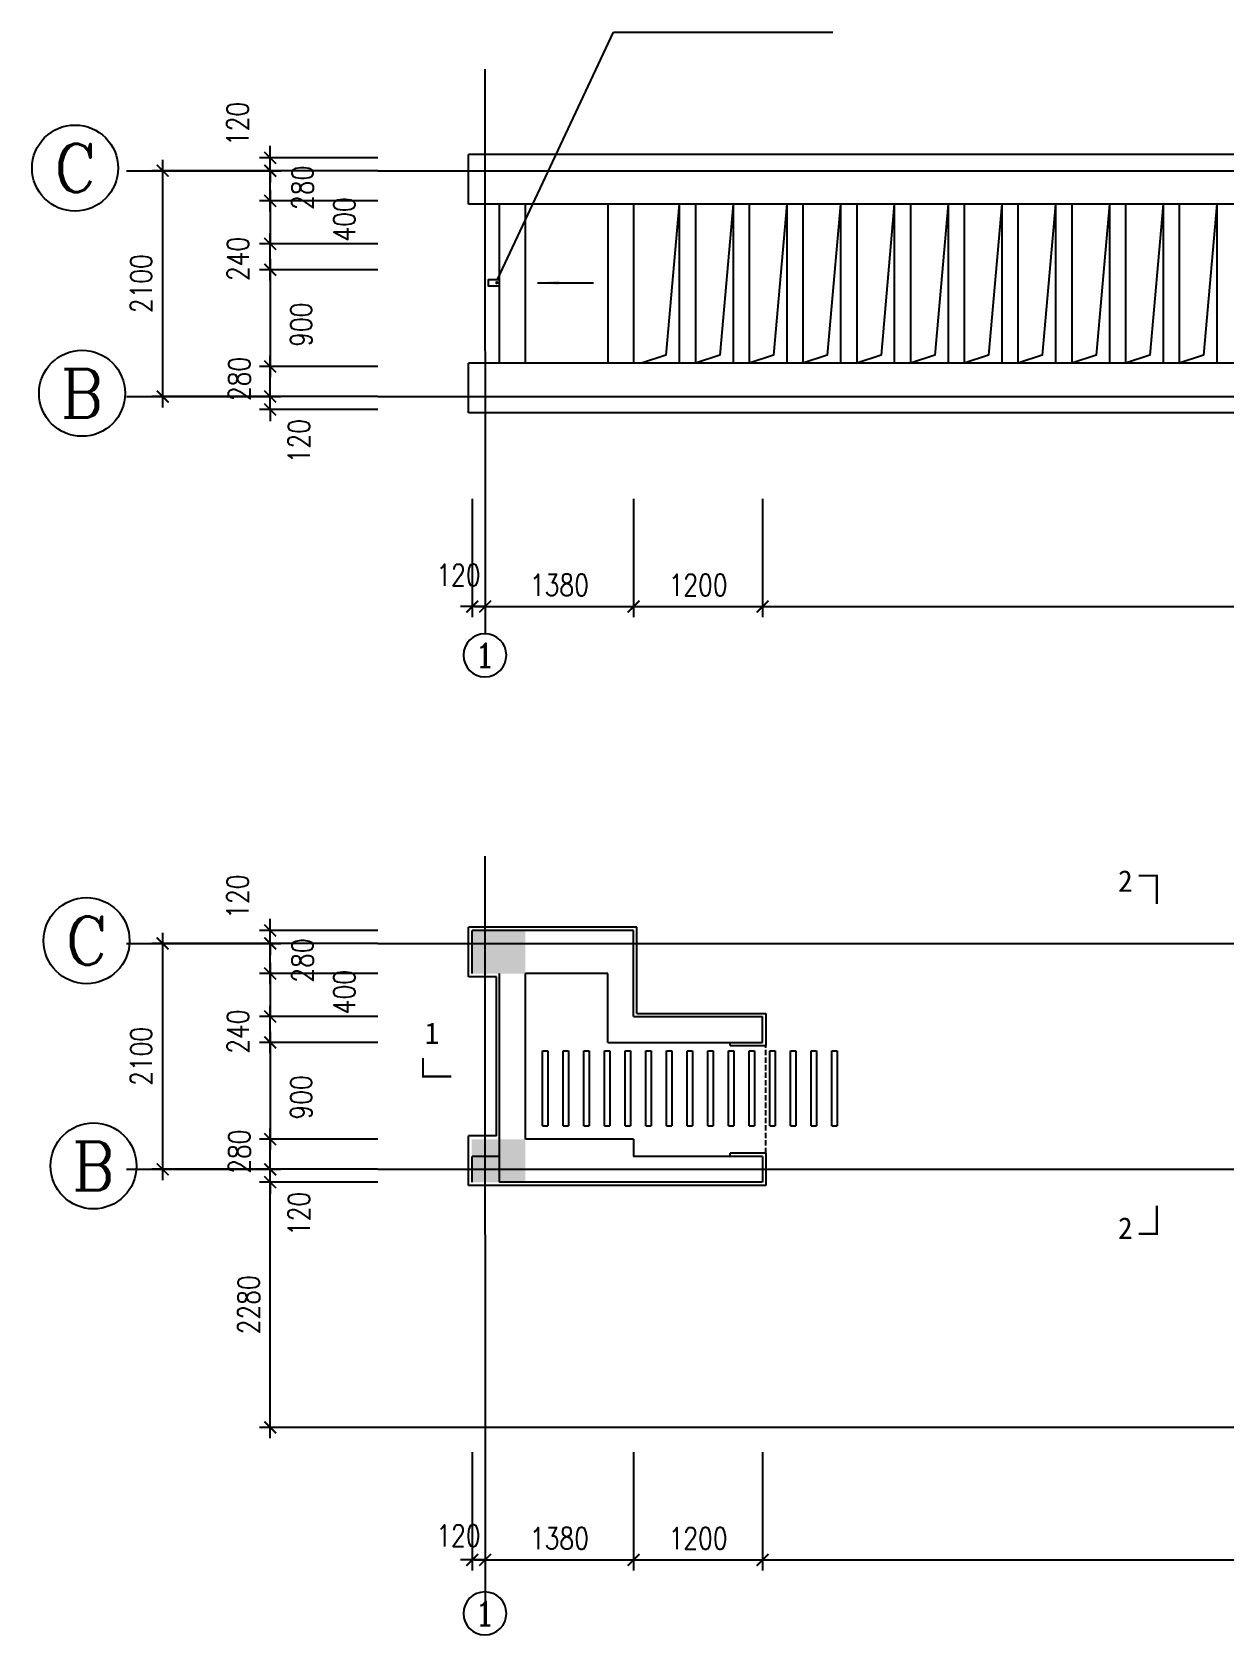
# Model space of a CAD drawing. Extents: x 156584 to 263272, y 27267 to 65241.
# Drawn here: x 222930 to 234024, y 27301 to 42204 of the extents above; entities that cross this region are included whole.
import ezdxf
from ezdxf.enums import TextEntityAlignment as Align

# ---------------------------------------------------------------- set-up
doc = ezdxf.new("R2010")
doc.units = 0
doc.header["$LTSCALE"] = 100
doc.header["$MEASUREMENT"] = 0
doc.header["$PDMODE"] = 34
doc.linetypes.add('DASH', pattern=[0.35, 0.25, -0.1])
doc.layers.get('0').update_dxf_attribs({"color": 1, "linetype": 'CONTINUOUS'})
doc.layers.get('DEFPOINTS').update_dxf_attribs({"linetype": 'CONTINUOUS'})
for name, color, linetype in [('A', 43, 'CONTINUOUS'), ('AXIS', 3, 'CONTINUOUS'), ('AXIS_TEXT', 7, 'CONTINUOUS'), ('DOTE', 252, 'CONTINUOUS'), ('FENSHUA', 253, 'CONTINUOUS'), ('PUB_DIM', 9, 'CONTINUOUS'), ('PUB_HATCH', 8, 'CONTINUOUS'), ('STAIR', 51, 'CONTINUOUS'), ('WALL', 255, 'CONTINUOUS'), ('WINDOW', 142, 'CONTINUOUS'), ('柱', 7, 'CONTINUOUS')]:
    doc.layers.add(name, color=color, linetype=linetype)
doc.styles.add('COMPLEX', font='COMPLEX')
doc.styles.add('DIM_FONT', font='SIMPLEX', dxfattribs={"width": 0.8})
doc.styles.add('HEI', font='simhei.ttf', dxfattribs={"width": 0.8})
doc.dimstyles.new('3', dxfattribs={"dimscale": 0, "dimtxt": 125, "dimasz": 110, "dimexe": 100, "dimexo": 0, "dimgap": 100, "dimtad": 1, "dimdec": 0, "dimlfac": -1, "dimtxsty": 'DIM_FONT', "dimblk": '_DIMX', "dimblk1": 'ARCHTICK', "dimblk2": 'ARCHTICK', "dimsah": 1, "dimcen": 0.09, "dimdle": 100, "dimclrd": 256, "dimclre": 256, "dimclrt": 256, "dimazin": 3, "dimtfac": 5, "dimtdec": 0, "dimtix": 1, "dimtmove": 0, "dimatfit": 3, "dimtolj": 1, "dimtzin": 0})

# ---------------------------------------------------------------- blocks, each defined once
blk = doc.blocks.new('_ARCHTICK')
at = {"color": 0, "linetype": 'BYBLOCK', "const_width": 0.15}
blk.add_lwpolyline([(-0.5, -0.5), (0.5, 0.5)], dxfattribs=at)
blk = doc.blocks.new('*D81')
at = {"linetype": 'BYBLOCK'}
for p, q in [((10725, 187283), (10725, 189583)), ((11725, 189483), (10625, 189483)), ((11725, 187383), (10625, 187383))]:
    blk.add_line(p, q, dxfattribs=at)
at = {"layer": 'DEFPOINTS', "color": 0, "linetype": 'BYBLOCK'}
for p in [(10725, 189483), (11725, 189483), (11725, 187383)]:
    blk.add_point(p, dxfattribs=at)
at = {"linetype": 'BYBLOCK', "xscale": 110, "yscale": 110, "zscale": 110}
for p, rotation in [((10725, 189483), 90.00009340632776), ((10725, 187383), 270.0000934063278)]:
    blk.add_blockref('_ARCHTICK', p, dxfattribs=dict(at, rotation=rotation))
at = {"linetype": 'BYBLOCK', "insert": (10525, 188433), "char_height": 200, "attachment_point": 5, "rotation": 90.0001, "style": 'DIM_FONT'}
blk.add_mtext('\\A1;2100', dxfattribs=at)
blk = doc.blocks.new('_DIMX')
blk.add_line((-150, 0), (150, 0))
at = {"const_width": 50}
blk.add_lwpolyline([(-70, -70), (70, 70)], dxfattribs=at)
blk = doc.blocks.new('*D82')
at = {"linetype": 'BYBLOCK'}
for p, q in [((15548, 185374), (15548, 184273)), ((16928, 185374), (16928, 184273)), ((15448, 184373), (17028, 184373))]:
    blk.add_line(p, q, dxfattribs=at)
at = {"layer": 'DEFPOINTS', "color": 0, "linetype": 'BYBLOCK'}
for p in [(15548, 185374), (16928, 185374), (16928, 184373)]:
    blk.add_point(p, dxfattribs=at)
at = {"linetype": 'BYBLOCK', "xscale": 110, "yscale": 110, "zscale": 110, "rotation": 180}
blk.add_blockref('_ARCHTICK', (15548, 184373), dxfattribs=at)
at = {"linetype": 'BYBLOCK', "xscale": 110, "yscale": 110, "zscale": 110}
blk.add_blockref('_ARCHTICK', (16928, 184373), dxfattribs=at)
at = {"linetype": 'BYBLOCK', "insert": (16238, 184573), "char_height": 200, "attachment_point": 5, "style": 'DIM_FONT'}
blk.add_mtext('\\A1;1380', dxfattribs=at)
blk = doc.blocks.new('*D83')
at = {"linetype": 'BYBLOCK'}
for p, q in [((16928, 185374), (16928, 184273)), ((18128, 185374), (18128, 184273)), ((16828, 184373), (18228, 184373))]:
    blk.add_line(p, q, dxfattribs=at)
at = {"layer": 'DEFPOINTS', "color": 0, "linetype": 'BYBLOCK'}
for p in [(16928, 185374), (18128, 185374), (18128, 184373)]:
    blk.add_point(p, dxfattribs=at)
at = {"linetype": 'BYBLOCK', "xscale": 110, "yscale": 110, "zscale": 110, "rotation": 180}
blk.add_blockref('_ARCHTICK', (16928, 184373), dxfattribs=at)
at = {"linetype": 'BYBLOCK', "xscale": 110, "yscale": 110, "zscale": 110}
blk.add_blockref('_ARCHTICK', (18128, 184373), dxfattribs=at)
at = {"linetype": 'BYBLOCK', "insert": (17528, 184573), "char_height": 200, "attachment_point": 5, "style": 'DIM_FONT'}
blk.add_mtext('\\A1;1200', dxfattribs=at)
blk = doc.blocks.new('*D84')
at = {"linetype": 'BYBLOCK'}
for p, q in [((18128, 185374), (18128, 184273)), ((27428, 185374), (27428, 184273)), ((18028, 184373), (27528, 184373))]:
    blk.add_line(p, q, dxfattribs=at)
at = {"layer": 'DEFPOINTS', "color": 0, "linetype": 'BYBLOCK'}
for p in [(18128, 185374), (27428, 185374), (27428, 184373)]:
    blk.add_point(p, dxfattribs=at)
at = {"linetype": 'BYBLOCK', "xscale": 110, "yscale": 110, "zscale": 110, "rotation": 180}
blk.add_blockref('_ARCHTICK', (18128, 184373), dxfattribs=at)
at = {"linetype": 'BYBLOCK', "xscale": 110, "yscale": 110, "zscale": 110}
blk.add_blockref('_ARCHTICK', (27428, 184373), dxfattribs=at)
at = {"linetype": 'BYBLOCK', "insert": (22778, 184573), "char_height": 200, "attachment_point": 5, "style": 'DIM_FONT'}
blk.add_mtext('\\A1;9300', dxfattribs=at)
blk = doc.blocks.new('*D86')
at = {"linetype": 'BYBLOCK'}
for p, q in [((11725, 184883), (11725, 187363)), ((12725, 187263), (11625, 187263)), ((12725, 184983), (11625, 184983))]:
    blk.add_line(p, q, dxfattribs=at)
at = {"layer": 'DEFPOINTS', "color": 0, "linetype": 'BYBLOCK'}
for p in [(11725, 187263), (12725, 187263), (12725, 184983)]:
    blk.add_point(p, dxfattribs=at)
at = {"linetype": 'BYBLOCK', "xscale": 110, "yscale": 110, "zscale": 110}
for p, rotation in [((11725, 187263), 90), ((11725, 184983), 270)]:
    blk.add_blockref('_ARCHTICK', p, dxfattribs=dict(at, rotation=rotation))
at = {"linetype": 'BYBLOCK', "insert": (11525, 186123), "char_height": 200, "attachment_point": 5, "rotation": 90, "style": 'DIM_FONT'}
blk.add_mtext('\\A1;2280', dxfattribs=at)
blk = doc.blocks.new('*D87')
at = {"linetype": 'BYBLOCK'}
for p, q in [((11725, 187383), (11725, 187493)), ((12725, 187383), (11625, 187383)), ((11725, 187263), (11725, 187383)), ((11725, 187263), (11725, 187383)), ((12725, 187263), (11625, 187263)), ((11725, 187263), (11725, 187153))]:
    blk.add_line(p, q, dxfattribs=at)
at = {"layer": 'DEFPOINTS', "color": 0, "linetype": 'BYBLOCK'}
for p in [(11725, 187383), (12725, 187383), (12725, 187263)]:
    blk.add_point(p, dxfattribs=at)
at = {"linetype": 'BYBLOCK', "xscale": 110, "yscale": 110, "zscale": 110}
for p, rotation in [((11725, 187383), 270), ((11725, 187263), 90)]:
    blk.add_blockref('_ARCHTICK', p, dxfattribs=dict(at, rotation=rotation))
at = {"linetype": 'BYBLOCK', "insert": (11993, 186968), "char_height": 200, "attachment_point": 5, "rotation": 90, "style": 'DIM_FONT'}
blk.add_mtext('\\A1;120', dxfattribs=at)
blk = doc.blocks.new('*D88')
at = {"linetype": 'BYBLOCK'}
for p, q in [((12725, 187663), (11625, 187663)), ((11725, 187283), (11725, 187763)), ((12725, 187383), (11625, 187383))]:
    blk.add_line(p, q, dxfattribs=at)
at = {"layer": 'DEFPOINTS', "color": 0, "linetype": 'BYBLOCK'}
for p in [(11725, 187663), (12725, 187663), (12725, 187383)]:
    blk.add_point(p, dxfattribs=at)
at = {"linetype": 'BYBLOCK', "xscale": 110, "yscale": 110, "zscale": 110}
for p, rotation in [((11725, 187663), 90), ((11725, 187383), 270)]:
    blk.add_blockref('_ARCHTICK', p, dxfattribs=dict(at, rotation=rotation))
at = {"linetype": 'BYBLOCK', "insert": (11438, 187547), "char_height": 200, "attachment_point": 5, "rotation": 90, "style": 'DIM_FONT'}
blk.add_mtext('\\A1;280', dxfattribs=at)
blk = doc.blocks.new('*D89')
at = {"linetype": 'BYBLOCK'}
for p, q in [((11725, 188463), (11725, 188903)), ((12725, 188803), (11625, 188803)), ((12725, 188563), (11625, 188563))]:
    blk.add_line(p, q, dxfattribs=at)
at = {"layer": 'DEFPOINTS', "color": 0, "linetype": 'BYBLOCK'}
for p in [(11725, 188803), (12725, 188803), (12725, 188563)]:
    blk.add_point(p, dxfattribs=at)
at = {"linetype": 'BYBLOCK', "xscale": 110, "yscale": 110, "zscale": 110}
for p, rotation in [((11725, 188803), 90), ((11725, 188563), 270)]:
    blk.add_blockref('_ARCHTICK', p, dxfattribs=dict(at, rotation=rotation))
at = {"linetype": 'BYBLOCK', "insert": (11425, 188663), "char_height": 200, "attachment_point": 5, "rotation": 90, "style": 'DIM_FONT'}
blk.add_mtext('\\A1;240', dxfattribs=at)
blk = doc.blocks.new('*D90')
at = {"linetype": 'BYBLOCK'}
for p, q in [((11725, 189303), (11725, 188803)), ((12725, 189203), (11625, 189203)), ((12725, 188803), (11625, 188803))]:
    blk.add_line(p, q, dxfattribs=at)
at = {"layer": 'DEFPOINTS', "color": 0, "linetype": 'BYBLOCK'}
for p in [(12725, 189203), (11725, 188803), (12725, 188803)]:
    blk.add_point(p, dxfattribs=at)
at = {"linetype": 'BYBLOCK', "xscale": 110, "yscale": 110, "zscale": 110}
for p, rotation in [((11725, 189203), 90), ((11725, 188803), 270)]:
    blk.add_blockref('_ARCHTICK', p, dxfattribs=dict(at, rotation=rotation))
at = {"linetype": 'BYBLOCK', "insert": (12414, 189030), "char_height": 200, "attachment_point": 5, "rotation": 90, "style": 'DIM_FONT'}
blk.add_mtext('\\A1;400', dxfattribs=at)
blk = doc.blocks.new('*D91')
at = {"linetype": 'BYBLOCK'}
for p, q in [((12725, 188563), (11625, 188563)), ((11725, 188663), (11725, 187563)), ((12725, 187663), (11625, 187663))]:
    blk.add_line(p, q, dxfattribs=at)
at = {"layer": 'DEFPOINTS', "color": 0, "linetype": 'BYBLOCK'}
for p in [(12725, 188563), (11725, 187663), (12725, 187663)]:
    blk.add_point(p, dxfattribs=at)
at = {"linetype": 'BYBLOCK', "xscale": 110, "yscale": 110, "zscale": 110}
for p, rotation in [((11725, 188563), 90), ((11725, 187663), 270)]:
    blk.add_blockref('_ARCHTICK', p, dxfattribs=dict(at, rotation=rotation))
at = {"linetype": 'BYBLOCK', "insert": (12013, 188051), "char_height": 200, "attachment_point": 5, "rotation": 90, "style": 'DIM_FONT'}
blk.add_mtext('\\A1;900', dxfattribs=at)
blk = doc.blocks.new('*D92')
at = {"linetype": 'BYBLOCK'}
for p, q in [((12725, 189483), (11625, 189483)), ((11725, 189103), (11725, 189483)), ((12725, 189203), (11625, 189203))]:
    blk.add_line(p, q, dxfattribs=at)
at = {"layer": 'DEFPOINTS', "color": 0, "linetype": 'BYBLOCK'}
for p in [(11725, 189483), (12725, 189483), (12725, 189203)]:
    blk.add_point(p, dxfattribs=at)
at = {"linetype": 'BYBLOCK', "xscale": 110, "yscale": 110, "zscale": 110}
for p, rotation in [((11725, 189483), 90), ((11725, 189203), 270)]:
    blk.add_blockref('_ARCHTICK', p, dxfattribs=dict(at, rotation=rotation))
at = {"linetype": 'BYBLOCK', "insert": (12025, 189324), "char_height": 200, "attachment_point": 5, "rotation": 90, "style": 'DIM_FONT'}
blk.add_mtext('\\A1;280', dxfattribs=at)
blk = doc.blocks.new('*D93')
at = {"linetype": 'BYBLOCK'}
for p, q in [((12725, 189603), (11625, 189603)), ((11725, 189603), (11725, 189713)), ((11725, 189483), (11725, 189603)), ((11725, 189483), (11725, 189603)), ((12725, 189483), (11625, 189483)), ((11725, 189483), (11725, 189373))]:
    blk.add_line(p, q, dxfattribs=at)
at = {"layer": 'DEFPOINTS', "color": 0, "linetype": 'BYBLOCK'}
for p in [(11725, 189603), (12725, 189603), (12725, 189483)]:
    blk.add_point(p, dxfattribs=at)
at = {"linetype": 'BYBLOCK', "xscale": 110, "yscale": 110, "zscale": 110}
for p, rotation in [((11725, 189603), 270), ((11725, 189483), 90)]:
    blk.add_blockref('_ARCHTICK', p, dxfattribs=dict(at, rotation=rotation))
at = {"linetype": 'BYBLOCK', "insert": (11422, 189918), "char_height": 200, "attachment_point": 5, "rotation": 90, "style": 'DIM_FONT'}
blk.add_mtext('\\A1;120', dxfattribs=at)
blk = doc.blocks.new('*D94')
at = {"linetype": 'BYBLOCK'}
for p, q in [((15428, 185374), (15428, 184273)), ((15548, 185374), (15548, 184273)), ((15428, 184373), (15318, 184373)), ((15548, 184373), (15428, 184373)), ((15548, 184373), (15428, 184373)), ((15548, 184373), (15658, 184373))]:
    blk.add_line(p, q, dxfattribs=at)
at = {"layer": 'DEFPOINTS', "color": 0, "linetype": 'BYBLOCK'}
for p in [(15428, 185374), (15548, 185374), (15428, 184373)]:
    blk.add_point(p, dxfattribs=at)
at = {"linetype": 'BYBLOCK', "xscale": 110, "yscale": 110, "zscale": 110}
for p, rotation in [((15428, 184373), 6.545946916573724e-07), ((15548, 184373), 180.0000006545947)]:
    blk.add_blockref('_ARCHTICK', p, dxfattribs=dict(at, rotation=rotation))
at = {"linetype": 'BYBLOCK', "insert": (15299, 184598), "char_height": 200, "attachment_point": 5, "rotation": 0, "style": 'DIM_FONT'}
blk.add_mtext('\\A1;120', dxfattribs=at)
blk = doc.blocks.new('*D108')
at = {"linetype": 'BYBLOCK'}
for p, q in [((10725, 195089), (10725, 197389)), ((11725, 197289), (10625, 197289)), ((11725, 195189), (10625, 195189))]:
    blk.add_line(p, q, dxfattribs=at)
at = {"layer": 'DEFPOINTS', "color": 0, "linetype": 'BYBLOCK'}
for p in [(10725, 197289), (11725, 197289), (11725, 195189)]:
    blk.add_point(p, dxfattribs=at)
at = {"linetype": 'BYBLOCK', "xscale": 110, "yscale": 110, "zscale": 110}
for p, rotation in [((10725, 197289), 90.00009340632776), ((10725, 195189), 270.0000934063278)]:
    blk.add_blockref('_ARCHTICK', p, dxfattribs=dict(at, rotation=rotation))
at = {"linetype": 'BYBLOCK', "insert": (10525, 196239), "char_height": 200, "attachment_point": 5, "rotation": 90.0001, "style": 'DIM_FONT'}
blk.add_mtext('\\A1;2100', dxfattribs=at)
blk = doc.blocks.new('*D109')
at = {"linetype": 'BYBLOCK'}
for p, q in [((15548, 194238), (15548, 193137)), ((16928, 194238), (16928, 193137)), ((15448, 193237), (17028, 193237))]:
    blk.add_line(p, q, dxfattribs=at)
at = {"layer": 'DEFPOINTS', "color": 0, "linetype": 'BYBLOCK'}
for p in [(15548, 194238), (16928, 194238), (16928, 193237)]:
    blk.add_point(p, dxfattribs=at)
at = {"linetype": 'BYBLOCK', "xscale": 110, "yscale": 110, "zscale": 110, "rotation": 180}
blk.add_blockref('_ARCHTICK', (15548, 193237), dxfattribs=at)
at = {"linetype": 'BYBLOCK', "xscale": 110, "yscale": 110, "zscale": 110}
blk.add_blockref('_ARCHTICK', (16928, 193237), dxfattribs=at)
at = {"linetype": 'BYBLOCK', "insert": (16238, 193437), "char_height": 200, "attachment_point": 5, "style": 'DIM_FONT'}
blk.add_mtext('\\A1;1380', dxfattribs=at)
blk = doc.blocks.new('*D110')
at = {"linetype": 'BYBLOCK'}
for p, q in [((16928, 194238), (16928, 193137)), ((18128, 194238), (18128, 193137)), ((16828, 193237), (18228, 193237))]:
    blk.add_line(p, q, dxfattribs=at)
at = {"layer": 'DEFPOINTS', "color": 0, "linetype": 'BYBLOCK'}
for p in [(16928, 194238), (18128, 194238), (18128, 193237)]:
    blk.add_point(p, dxfattribs=at)
at = {"linetype": 'BYBLOCK', "xscale": 110, "yscale": 110, "zscale": 110, "rotation": 180}
blk.add_blockref('_ARCHTICK', (16928, 193237), dxfattribs=at)
at = {"linetype": 'BYBLOCK', "xscale": 110, "yscale": 110, "zscale": 110}
blk.add_blockref('_ARCHTICK', (18128, 193237), dxfattribs=at)
at = {"linetype": 'BYBLOCK', "insert": (17528, 193437), "char_height": 200, "attachment_point": 5, "style": 'DIM_FONT'}
blk.add_mtext('\\A1;1200', dxfattribs=at)
blk = doc.blocks.new('*D111')
at = {"linetype": 'BYBLOCK'}
for p, q in [((18128, 194238), (18128, 193137)), ((27428, 194238), (27428, 193137)), ((18028, 193237), (27528, 193237))]:
    blk.add_line(p, q, dxfattribs=at)
at = {"layer": 'DEFPOINTS', "color": 0, "linetype": 'BYBLOCK'}
for p in [(18128, 194238), (27428, 194238), (27428, 193237)]:
    blk.add_point(p, dxfattribs=at)
at = {"linetype": 'BYBLOCK', "xscale": 110, "yscale": 110, "zscale": 110, "rotation": 180}
blk.add_blockref('_ARCHTICK', (18128, 193237), dxfattribs=at)
at = {"linetype": 'BYBLOCK', "xscale": 110, "yscale": 110, "zscale": 110}
blk.add_blockref('_ARCHTICK', (27428, 193237), dxfattribs=at)
at = {"linetype": 'BYBLOCK', "insert": (22778, 193437), "char_height": 200, "attachment_point": 5, "style": 'DIM_FONT'}
blk.add_mtext('\\A1;9300', dxfattribs=at)
blk = doc.blocks.new('*D113')
at = {"linetype": 'BYBLOCK'}
for p, q in [((11725, 195189), (11725, 195299)), ((12725, 195189), (11625, 195189)), ((11725, 195069), (11725, 195189)), ((11725, 195069), (11725, 195189)), ((12725, 195069), (11625, 195069)), ((11725, 195069), (11725, 194959))]:
    blk.add_line(p, q, dxfattribs=at)
at = {"layer": 'DEFPOINTS', "color": 0, "linetype": 'BYBLOCK'}
for p in [(11725, 195189), (12725, 195189), (12725, 195069)]:
    blk.add_point(p, dxfattribs=at)
at = {"linetype": 'BYBLOCK', "xscale": 110, "yscale": 110, "zscale": 110}
for p, rotation in [((11725, 195189), 270), ((11725, 195069), 90)]:
    blk.add_blockref('_ARCHTICK', p, dxfattribs=dict(at, rotation=rotation))
at = {"linetype": 'BYBLOCK', "insert": (11993, 194774), "char_height": 200, "attachment_point": 5, "rotation": 90, "style": 'DIM_FONT'}
blk.add_mtext('\\A1;120', dxfattribs=at)
blk = doc.blocks.new('*D114')
at = {"linetype": 'BYBLOCK'}
for p, q in [((11725, 195089), (11725, 195569)), ((12725, 195469), (11625, 195469)), ((12725, 195189), (11625, 195189))]:
    blk.add_line(p, q, dxfattribs=at)
at = {"layer": 'DEFPOINTS', "color": 0, "linetype": 'BYBLOCK'}
for p in [(11725, 195469), (12725, 195469), (12725, 195189)]:
    blk.add_point(p, dxfattribs=at)
at = {"linetype": 'BYBLOCK', "xscale": 110, "yscale": 110, "zscale": 110}
for p, rotation in [((11725, 195469), 90), ((11725, 195189), 270)]:
    blk.add_blockref('_ARCHTICK', p, dxfattribs=dict(at, rotation=rotation))
at = {"linetype": 'BYBLOCK', "insert": (11438, 195353), "char_height": 200, "attachment_point": 5, "rotation": 90, "style": 'DIM_FONT'}
blk.add_mtext('\\A1;280', dxfattribs=at)
blk = doc.blocks.new('*D115')
at = {"linetype": 'BYBLOCK'}
for p, q in [((12725, 196609), (11625, 196609)), ((11725, 196269), (11725, 196709)), ((12725, 196369), (11625, 196369))]:
    blk.add_line(p, q, dxfattribs=at)
at = {"layer": 'DEFPOINTS', "color": 0, "linetype": 'BYBLOCK'}
for p in [(11725, 196609), (12725, 196609), (12725, 196369)]:
    blk.add_point(p, dxfattribs=at)
at = {"linetype": 'BYBLOCK', "xscale": 110, "yscale": 110, "zscale": 110}
for p, rotation in [((11725, 196609), 90), ((11725, 196369), 270)]:
    blk.add_blockref('_ARCHTICK', p, dxfattribs=dict(at, rotation=rotation))
at = {"linetype": 'BYBLOCK', "insert": (11425, 196469), "char_height": 200, "attachment_point": 5, "rotation": 90, "style": 'DIM_FONT'}
blk.add_mtext('\\A1;240', dxfattribs=at)
blk = doc.blocks.new('*D116')
at = {"linetype": 'BYBLOCK'}
for p, q in [((11725, 197109), (11725, 196609)), ((12725, 197009), (11625, 197009)), ((12725, 196609), (11625, 196609))]:
    blk.add_line(p, q, dxfattribs=at)
at = {"layer": 'DEFPOINTS', "color": 0, "linetype": 'BYBLOCK'}
for p in [(12725, 197009), (11725, 196609), (12725, 196609)]:
    blk.add_point(p, dxfattribs=at)
at = {"linetype": 'BYBLOCK', "xscale": 110, "yscale": 110, "zscale": 110}
for p, rotation in [((11725, 197009), 90), ((11725, 196609), 270)]:
    blk.add_blockref('_ARCHTICK', p, dxfattribs=dict(at, rotation=rotation))
at = {"linetype": 'BYBLOCK', "insert": (12414, 196836), "char_height": 200, "attachment_point": 5, "rotation": 90, "style": 'DIM_FONT'}
blk.add_mtext('\\A1;400', dxfattribs=at)
blk = doc.blocks.new('*D117')
at = {"linetype": 'BYBLOCK'}
for p, q in [((11725, 196469), (11725, 195369)), ((12725, 196369), (11625, 196369)), ((12725, 195469), (11625, 195469))]:
    blk.add_line(p, q, dxfattribs=at)
at = {"layer": 'DEFPOINTS', "color": 0, "linetype": 'BYBLOCK'}
for p in [(12725, 196369), (11725, 195469), (12725, 195469)]:
    blk.add_point(p, dxfattribs=at)
at = {"linetype": 'BYBLOCK', "xscale": 110, "yscale": 110, "zscale": 110}
for p, rotation in [((11725, 196369), 90), ((11725, 195469), 270)]:
    blk.add_blockref('_ARCHTICK', p, dxfattribs=dict(at, rotation=rotation))
at = {"linetype": 'BYBLOCK', "insert": (12013, 195857), "char_height": 200, "attachment_point": 5, "rotation": 90, "style": 'DIM_FONT'}
blk.add_mtext('\\A1;900', dxfattribs=at)
blk = doc.blocks.new('*D118')
at = {"linetype": 'BYBLOCK'}
for p, q in [((12725, 197289), (11625, 197289)), ((11725, 196909), (11725, 197289)), ((12725, 197009), (11625, 197009))]:
    blk.add_line(p, q, dxfattribs=at)
at = {"layer": 'DEFPOINTS', "color": 0, "linetype": 'BYBLOCK'}
for p in [(11725, 197289), (12725, 197289), (12725, 197009)]:
    blk.add_point(p, dxfattribs=at)
at = {"linetype": 'BYBLOCK', "xscale": 110, "yscale": 110, "zscale": 110}
for p, rotation in [((11725, 197289), 90), ((11725, 197009), 270)]:
    blk.add_blockref('_ARCHTICK', p, dxfattribs=dict(at, rotation=rotation))
at = {"linetype": 'BYBLOCK', "insert": (12025, 197130), "char_height": 200, "attachment_point": 5, "rotation": 90, "style": 'DIM_FONT'}
blk.add_mtext('\\A1;280', dxfattribs=at)
blk = doc.blocks.new('*D119')
at = {"linetype": 'BYBLOCK'}
for p, q in [((11725, 197409), (11725, 197519)), ((12725, 197409), (11625, 197409)), ((11725, 197289), (11725, 197409)), ((11725, 197289), (11725, 197409)), ((12725, 197289), (11625, 197289)), ((11725, 197289), (11725, 197179))]:
    blk.add_line(p, q, dxfattribs=at)
at = {"layer": 'DEFPOINTS', "color": 0, "linetype": 'BYBLOCK'}
for p in [(11725, 197409), (12725, 197409), (12725, 197289)]:
    blk.add_point(p, dxfattribs=at)
at = {"linetype": 'BYBLOCK', "xscale": 110, "yscale": 110, "zscale": 110}
for p, rotation in [((11725, 197409), 270), ((11725, 197289), 90)]:
    blk.add_blockref('_ARCHTICK', p, dxfattribs=dict(at, rotation=rotation))
at = {"linetype": 'BYBLOCK', "insert": (11422, 197724), "char_height": 200, "attachment_point": 5, "rotation": 90, "style": 'DIM_FONT'}
blk.add_mtext('\\A1;120', dxfattribs=at)
blk = doc.blocks.new('*D120')
at = {"linetype": 'BYBLOCK'}
for p, q in [((15428, 194238), (15428, 193137)), ((15548, 194238), (15548, 193137)), ((15428, 193237), (15318, 193237)), ((15548, 193237), (15428, 193237)), ((15548, 193237), (15428, 193237)), ((15548, 193237), (15658, 193237))]:
    blk.add_line(p, q, dxfattribs=at)
at = {"layer": 'DEFPOINTS', "color": 0, "linetype": 'BYBLOCK'}
for p in [(15428, 194238), (15548, 194238), (15428, 193237)]:
    blk.add_point(p, dxfattribs=at)
at = {"linetype": 'BYBLOCK', "xscale": 110, "yscale": 110, "zscale": 110}
for p, rotation in [((15428, 193237), 6.545946916573724e-07), ((15548, 193237), 180.0000006545947)]:
    blk.add_blockref('_ARCHTICK', p, dxfattribs=dict(at, rotation=rotation))
at = {"linetype": 'BYBLOCK', "insert": (15299, 193530), "char_height": 200, "attachment_point": 5, "rotation": 0, "style": 'DIM_FONT'}
blk.add_mtext('\\A1;120', dxfattribs=at)
blk = doc.blocks.new('_ARROW')
blk.add_solid([(0, 0), (-1, 0.1), (-1, -0.1)])
blk = doc.blocks.new('_YZH')
at = {"const_width": 0.5}
blk.add_lwpolyline([(-0.25, 0, 1), (0.25, 0, 1)], format="xyb", close=True, dxfattribs=at)
blk = doc.blocks.new('_AXISO')
blk.add_circle((0, 0), 0.5)
at = {"layer": 'AXIS_TEXT', "style": 'COMPLEX', "width": 1.041667}
blk.add_attdef('A', text='', height=0.56, dxfattribs=at).set_placement((-0.25, -0.28), (0.25, -0.28), align=Align.FIT)

msp = doc.modelspace()

# ---------------------------------------------------------------- linework, layer by layer
at = {"layer": 'DOTE'}
for p, q in [((227147.2, 36616.2), (227143.8, 41858.3)), ((226144.2, 40915), (243123.9, 40914.5)), ((226144.2, 38815), (243123.9, 38814.5)), ((227147.2, 27502.6), (227143.8, 34540.9)), ((226144.2, 33730.7), (243123.9, 33730.3)), ((226144.2, 31630.7), (243123.9, 31630.3)), ((243123.9, 29230.3), (226144.2, 29230.7))]:
    msp.add_line(p, q, dxfattribs=at)
at = {"layer": 'FENSHUA'}
for p, q in [((240894, 41064.4), (226988.3, 41064.5)), ((226988.3, 40604.5), (226988.3, 41064.5)), ((240894, 40604.4), (226988.3, 40604.5)), ((227278.3, 39124.5), (227278.3, 40604.5)), ((228283.8, 40604.5), (228283.8, 39124.5)), ((228523.8, 40604.5), (228523.8, 39124.5)), ((228948.8, 40604.4), (228948.8, 39124.5)), ((229098.8, 40604.4), (229098.8, 39124.5)), ((229448.8, 40604.4), (229448.8, 39124.5)), ((229598.8, 40604.4), (229598.8, 39124.5)), ((229948.8, 40604.4), (229948.8, 39124.5)), ((230098.8, 40604.4), (230098.8, 39124.5)), ((230448.8, 40604.4), (230448.8, 39124.5)), ((230598.8, 40604.4), (230598.8, 39124.5)), ((230948.8, 40604.4), (230948.8, 39124.5)), ((231098.8, 40604.4), (231098.8, 39124.5)), ((231448.8, 40604.4), (231448.8, 39124.5)), ((231598.8, 40604.4), (231598.8, 39124.5)), ((231948.8, 40604.4), (231948.8, 39124.5)), ((232098.8, 40604.4), (232098.8, 39124.5)), ((232448.8, 40604.4), (232448.8, 39124.5)), ((232598.8, 40604.4), (232598.8, 39124.5)), ((232948.8, 40604.4), (232948.8, 39124.5)), ((233098.8, 40604.4), (233098.8, 39124.5)), ((233448.8, 40604.4), (233448.8, 39124.5)), ((233598.8, 40604.4), (233598.8, 39124.5)), ((233948.8, 40604.4), (233948.8, 39124.5)), ((226988.3, 38664.5), (226988.3, 39124.5)), ((228554.3, 33880.3), (226988.3, 33880.3)), ((226988.3, 33420.3), (226988.3, 33880.3)), ((228554.3, 33080.3), (228554.3, 33880.3)), ((227248.3, 33420.3), (226988.3, 33420.3)), ((227248.3, 31940.3), (227248.3, 33420.3)), ((228554.3, 33080.3), (229753.8, 33080.3)), ((229753.8, 33080.3), (229753.8, 32780.3)), ((229423.8, 32780.3), (229423.8, 32810.3)), ((229423.8, 32780.3), (229753.8, 32780.3)), ((227248.3, 31940.3), (226988.3, 31940.3)), ((226988.3, 31480.3), (226988.3, 31940.3)), ((229753.8, 31780.3), (229423.8, 31780.3)), ((229423.8, 31750.3), (229423.8, 31780.3)), ((229753.8, 31780.3), (229753.8, 31480.3)), ((229753.8, 31480.3), (226988.3, 31480.3))]:
    msp.add_line(p, q, dxfattribs=at)
at = {"layer": 'FENSHUA', "linetype": 'DASH', "ltscale": 2}
msp.add_line((229753.8, 31780.3), (229753.8, 32780.3), dxfattribs=at)
at = {"layer": 'PUB_DIM'}
for p, q in [((227259.4, 39902.8), (228338.3, 42204.4)), ((228338.3, 42204.4), (230377.5, 42204.4)), ((223808.6, 40914.5), (225244.3, 40914.5)), ((227518.3, 39124.5), (227518.3, 40604.5)), ((240894, 39124.5), (226988.3, 39124.5)), ((223808.6, 38814.5), (225244.3, 38814.5)), ((240894, 38664.5), (226988.3, 38664.5)), ((223808.9, 33730.3), (225244.5, 33730.3)), ((223808.9, 31630.3), (225244.5, 31630.3))]:
    msp.add_line(p, q, dxfattribs=at)
msp.add_lwpolyline([(227632, 39873.2), (228151.4, 39873.2)], dxfattribs=at)
at = {"layer": 'PUB_HATCH'}
for points in [[(228948.8, 40604.4), (228825.3, 39201.4), (228598.8, 39124.5)], [(229448.8, 40604.4), (229325.3, 39201.4), (229098.8, 39124.5)], [(229948.8, 40604.4), (229825.3, 39201.4), (229598.8, 39124.5)], [(230448.8, 40604.4), (230325.3, 39201.4), (230098.8, 39124.5)], [(230948.8, 40604.4), (230825.3, 39201.4), (230598.8, 39124.5)], [(231448.8, 40604.4), (231325.3, 39201.4), (231098.8, 39124.5)], [(231948.8, 40604.4), (231825.3, 39201.4), (231598.8, 39124.5)], [(232448.8, 40604.4), (232325.3, 39201.4), (232098.8, 39124.5)], [(232948.8, 40604.4), (232825.3, 39201.4), (232598.8, 39124.5)], [(233448.8, 40604.4), (233325.3, 39201.4), (233098.8, 39124.5)], [(233948.8, 40604.4), (233825.3, 39201.4), (233598.8, 39124.5)]]:
    msp.add_lwpolyline(points, dxfattribs=at)
at = {"layer": 'PUB_HATCH', "const_width": 20}
for points in [[(233220.5, 34359.8), (233390.7, 34359.8), (233390.7, 34097)], [(226566.1, 32664.1), (226566.1, 32493.9), (226828.9, 32493.9)], [(233220.5, 31030.5), (233390.7, 31030.5), (233390.7, 31293.3)]]:
    msp.add_lwpolyline(points, dxfattribs=at)
at = {"layer": 'STAIR'}
for p, q in [((227677.2, 32033.3), (227677.2, 32733.3)), ((227677.2, 32733.3), (227727.2, 32733.3)), ((227727.2, 32733.3), (227727.2, 32033.3)), ((227869.4, 32033.3), (227869.4, 32733.3)), ((227869.4, 32733.3), (227919.4, 32733.3)), ((227919.4, 32733.3), (227919.4, 32033.3)), ((228061.7, 32033.3), (228061.7, 32733.3)), ((228061.7, 32733.3), (228111.7, 32733.3)), ((228111.7, 32733.3), (228111.7, 32033.3)), ((228254, 32033.3), (228254, 32733.3)), ((228254, 32733.3), (228304, 32733.3)), ((228304, 32733.3), (228304, 32033.3)), ((228446.2, 32033.3), (228446.2, 32733.3)), ((228446.2, 32733.3), (228496.2, 32733.3)), ((228496.2, 32733.3), (228496.2, 32033.3)), ((228638.5, 32033.3), (228638.5, 32733.3)), ((228638.5, 32733.3), (228688.5, 32733.3)), ((228688.5, 32733.3), (228688.5, 32033.3)), ((228830.7, 32033.3), (228830.7, 32733.3)), ((228830.7, 32733.3), (228880.7, 32733.3)), ((228880.7, 32733.3), (228880.7, 32033.3)), ((229023, 32033.3), (229023, 32733.3)), ((229023, 32733.3), (229073, 32733.3)), ((229073, 32733.3), (229073, 32033.3)), ((229215.3, 32033.3), (229215.3, 32733.3)), ((229215.3, 32733.3), (229265.3, 32733.3)), ((229265.3, 32733.3), (229265.3, 32033.3)), ((229407.5, 32033.3), (229407.5, 32733.3)), ((229407.5, 32733.3), (229457.5, 32733.3)), ((229457.5, 32733.3), (229457.5, 32033.3)), ((229599.8, 32033.3), (229599.8, 32733.3)), ((229599.8, 32733.3), (229649.8, 32733.3)), ((229649.8, 32733.3), (229649.8, 32033.3)), ((229792, 32033.3), (229792, 32733.3)), ((229792, 32733.3), (229842, 32733.3)), ((229842, 32733.3), (229842, 32033.3)), ((229984.3, 32033.3), (229984.3, 32733.3)), ((229984.3, 32733.3), (230034.3, 32733.3)), ((230034.3, 32733.3), (230034.3, 32033.3)), ((230176.6, 32033.3), (230176.6, 32733.3)), ((230176.6, 32733.3), (230226.6, 32733.3)), ((230226.6, 32733.3), (230226.6, 32033.3)), ((230368.8, 32033.3), (230368.8, 32733.3)), ((230368.8, 32733.3), (230418.8, 32733.3)), ((230418.8, 32733.3), (230418.8, 32033.3)), ((227677.2, 32033.3), (227727.2, 32033.3)), ((227869.4, 32033.3), (227919.4, 32033.3)), ((228061.7, 32033.3), (228111.7, 32033.3)), ((228254, 32033.3), (228304, 32033.3)), ((228446.2, 32033.3), (228496.2, 32033.3)), ((228638.5, 32033.3), (228688.5, 32033.3)), ((228830.7, 32033.3), (228880.7, 32033.3)), ((229023, 32033.3), (229073, 32033.3)), ((229215.3, 32033.3), (229265.3, 32033.3)), ((229407.5, 32033.3), (229457.5, 32033.3)), ((229599.8, 32033.3), (229649.8, 32033.3)), ((229792, 32033.3), (229842, 32033.3)), ((229984.3, 32033.3), (230034.3, 32033.3)), ((230176.6, 32033.3), (230226.6, 32033.3)), ((230368.8, 32033.3), (230418.8, 32033.3))]:
    msp.add_line(p, q, dxfattribs=at)
at = {"layer": 'WALL'}
for p, q in [((228524.3, 33850.3), (227024.3, 33850.3)), ((227024.3, 33450.3), (227024.3, 33850.3)), ((228524.3, 33050.3), (228524.3, 33850.3)), ((227278.3, 31510.3), (227278.3, 33450.3)), ((228284.3, 33450.3), (227518.3, 33450.3)), ((227518.3, 31910.3), (227518.3, 33450.3)), ((228284.3, 32810.3), (228284.3, 33450.3)), ((228524.3, 33050.3), (229723.8, 33050.3)), ((229723.8, 32810.3), (229723.8, 33050.3)), ((228284.3, 32810.3), (229723.8, 32810.3)), ((228524.3, 31910.3), (227518.3, 31910.3)), ((228524.3, 31910.3), (228524.3, 31750.3)), ((227024.3, 31510.3), (227024.3, 31750.3)), ((227278.3, 31750.3), (227024.3, 31750.3)), ((229723.8, 31750.3), (228524.3, 31750.3)), ((229723.8, 31750.3), (229723.8, 31510.3)), ((229723.8, 31510.3), (227278.3, 31510.3))]:
    msp.add_line(p, q, dxfattribs=at)
at = {"layer": 'WINDOW'}
msp.add_lwpolyline([(227278.3, 39899.9), (227170.9, 39899.9), (227170.9, 39845.6), (227278.3, 39845.6)], dxfattribs=at)
at = {"layer": '柱'}
for points in [[(227518.3, 33450.3), (227018.3, 33450.3), (227518.3, 33850.3), (227018.3, 33850.3)], [(227518.3, 31510.3), (227018.3, 31510.3), (227518.3, 31910.3), (227018.3, 31910.3)]]:
    msp.add_solid(points, dxfattribs=at)

# ---------------------------------------------------------------- block references
at = {"layer": 'AXIS'}
ref = msp.add_blockref('_AXISO', (227140.9, 36409.7), dxfattribs=dict(at, xscale=-400, yscale=400, zscale=400))
ref.add_attrib('A', '1', dxfattribs={"layer": 'AXIS_TEXT', "height": 224, "style": 'COMPLEX', "width": 2.083333}).set_placement((227040.9, 36297.7), (227240.9, 36297.7), align=Align.FIT)
ref = msp.add_blockref('_AXISO', (227140.9, 27501), dxfattribs=dict(at, xscale=-400, yscale=400, zscale=400))
ref.add_attrib('A', '1', dxfattribs={"layer": 'AXIS_TEXT', "height": 224, "style": 'COMPLEX', "width": 2.083333}).set_placement((227040.9, 27389), (227240.9, 27389), align=Align.FIT)
at = {"layer": 'PUB_DIM'}
ref = msp.add_blockref('_AXISO', (223329.7, 40939.7), dxfattribs=dict(at, xscale=800, yscale=800, zscale=800, rotation=180))
ref.add_attrib('A', 'C', dxfattribs={"layer": 'AXIS_TEXT', "height": 448, "style": 'COMPLEX', "width": 1.25}).set_placement((223129.7, 40715.7), (223529.7, 40715.7), align=Align.FIT)
at = {"layer": 'PUB_DIM', "rotation": 180}
for name, p, xscale, yscale, zscale in [('_YZH', (227251.9, 39873.8), -30, 30, 30), ('_ARROW', (227632, 39873.2), 200, 200, 200)]:
    msp.add_blockref(name, p, dxfattribs=dict(at, xscale=xscale, yscale=yscale, zscale=zscale))
at = {"layer": 'PUB_DIM'}
ref = msp.add_blockref('_AXISO', (223394.6, 38845.5), dxfattribs=dict(at, xscale=800, yscale=800, zscale=800, rotation=180))
ref.add_attrib('A', 'B', dxfattribs={"layer": 'AXIS_TEXT', "height": 448, "style": 'COMPLEX', "width": 1.102941}).set_placement((223194.6, 38621.5), (223594.6, 38621.5), align=Align.FIT)
ref = msp.add_blockref('_AXISO', (223436.5, 33756.2), dxfattribs=dict(at, xscale=800, yscale=800, zscale=800, rotation=180))
ref.add_attrib('A', 'C', dxfattribs={"layer": 'AXIS_TEXT', "height": 448, "style": 'COMPLEX', "width": 1.25}).set_placement((223236.5, 33532.2), (223636.5, 33532.2), align=Align.FIT)
ref = msp.add_blockref('_AXISO', (223501.4, 31662), dxfattribs=dict(at, xscale=800, yscale=800, zscale=800, rotation=180))
ref.add_attrib('A', 'B', dxfattribs={"layer": 'AXIS_TEXT', "height": 448, "style": 'COMPLEX', "width": 1.102941}).set_placement((223301.4, 31438), (223701.4, 31438), align=Align.FIT)

# ---------------------------------------------------------------- texts
at = {"layer": 'A', "style": 'HEI'}
for s, p in [('2', (233029.9, 34211)), ('1', (226580.6, 32795.6)), ('2', (233029.9, 30983.8))]:
    msp.add_text(s, height=200, dxfattribs=at).set_placement(p)

# ---------------------------------------------------------------- dimensions: what is measured, and where the dimension line sits
at = {"layer": 'PUB_DIM'}
for base, p1, p2, angle, picture, middle, dimtype, set_off in [((225144.2, 41035), (226144.2, 40915), (226144.2, 41035), 270, '*D119', (224841.6, 41349.6), 128, (213419.7, -156374)), ((225144.2, 40915), (226144.2, 40635), (226144.2, 40915), 270, '*D118', (225444.6, 40755.5), 128, (213419.7, -156374)), ((225144.2, 40235), (226144.2, 40635), (226144.2, 40235), 270, '*D116', (225833.3, 40461.5), 128, (213419.7, -156374)), ((225144.2, 40235), (226144.2, 39995), (226144.2, 40235), 270, '*D115', (224844.5, 40095), 128, (213419.7, -156374)), ((225144.2, 39095), (226144.2, 39995), (226144.2, 39095), 270, '*D117', (225432.5, 39482.9), 128, (213419.7, -156374)), ((225144.2, 39095), (226144.2, 38815), (226144.2, 39095), 270, '*D114', (224857.5, 38978.8), 128, (213419.7, -156374)), ((225144.2, 38815), (226144.2, 38695), (226144.2, 38815), 270, '*D113', (225412.8, 38399.9), 128, (213419.7, -156374)), ((227024.3, 36863), (227144, 37863.9), (227024.3, 37863.9), 180, '*D120', (226895, 37156.4), 129, (211596.1, -156374)), ((225144.2, 33850.7), (226144.2, 33730.7), (226144.2, 33850.7), 270, '*D93', (224841.6, 34165.4), 128, (213419.7, -155752.5)), ((225144.2, 33730.7), (226144.2, 33450.7), (226144.2, 33730.7), 270, '*D92', (225444.6, 33571.3), 128, (213419.7, -155752.5)), ((225144.2, 33050.7), (226144.2, 33450.7), (226144.2, 33050.7), 270, '*D90', (225833.3, 33277.3), 128, (213419.7, -155752.5)), ((225144.2, 33050.7), (226144.2, 32810.7), (226144.2, 33050.7), 270, '*D89', (224844.5, 32910.7), 128, (213419.7, -155752.5)), ((225144.2, 31910.7), (226144.2, 32810.7), (226144.2, 31910.7), 270, '*D91', (225432.5, 32298.6), 128, (213419.7, -155752.5)), ((225144.2, 31910.7), (226144.2, 31630.7), (226144.2, 31910.7), 270, '*D88', (224857.5, 31794.5), 128, (213419.7, -155752.5)), ((225144.2, 31630.7), (226144.2, 31510.7), (226144.2, 31630.7), 270, '*D87', (225412.8, 31215.7), 128, (213419.7, -155752.5)), ((227024.3, 27998.7), (227144, 28999.6), (227024.3, 28999.6), 180, '*D94', (226895, 28224.4), 129, (211596.1, -156374))]:
    dim = msp.add_linear_dim(base=base, p1=p1, p2=p2, angle=angle, dimstyle='3', override={"dimscale": 1, "dimtxt": 200}, dxfattribs=at)
    dim.commit()
    dim.dimension.update_dxf_attribs({"geometry": picture, "text_midpoint": middle, "dimtype": dimtype, "insert": set_off})
for p1, p2, distance, picture, middle, set_off in [((225144.5, 38814.5), (225144.5, 40914.5), 1000.3, '*D108', (223944.2, 39864.5), (213419.7, -156374)), ((227143.8, 37863.9), (228523.8, 37863.9), -1000.9, '*D109', (227833.8, 37063), (211596.1, -156374)), ((228523.8, 37863.9), (229723.8, 37863.9), -1000.9, '*D110', (229123.8, 37063), (211596.1, -156374)), ((229723.8, 37863.9), (239023.8, 37863.9), -1000.9, '*D111', (234373.8, 37063), (211596.1, -156374)), ((225144.5, 31630.3), (225144.5, 33730.3), 1000.3, '*D81', (223944.2, 32680.3), (213419.7, -155752.5)), ((227143.8, 28999.6), (228523.8, 28999.6), -1000.9, '*D82', (227833.8, 28198.7), (211596.1, -156374)), ((228523.8, 28999.6), (229723.8, 28999.6), -1000.9, '*D83', (229123.8, 28198.7), (211596.1, -156374)), ((229723.8, 28999.6), (239023.8, 28999.6), -1000.9, '*D84', (234373.8, 28198.7), (211596.1, -156374))]:
    dim = msp.add_aligned_dim(p1=p1, p2=p2, distance=distance, dimstyle='3', override={"dimscale": 1, "dimtxt": 200}, dxfattribs=at)
    dim.commit()
    dim.dimension.update_dxf_attribs({"geometry": picture, "text_midpoint": middle, "insert": set_off})
dim = msp.add_linear_dim(base=(225144.2, 31510.7), p1=(226144.2, 29230.6), p2=(226144.2, 31510.7), angle=270, dimstyle='3', override={"dimscale": 1, "dimtxt": 200}, dxfattribs=at)
dim.commit()
dim.dimension.update_dxf_attribs({"geometry": '*D86', "text_midpoint": (224944.2, 30370.7), "insert": (213419.7, -155752.5)})

doc.saveas('drawing.dxf')
